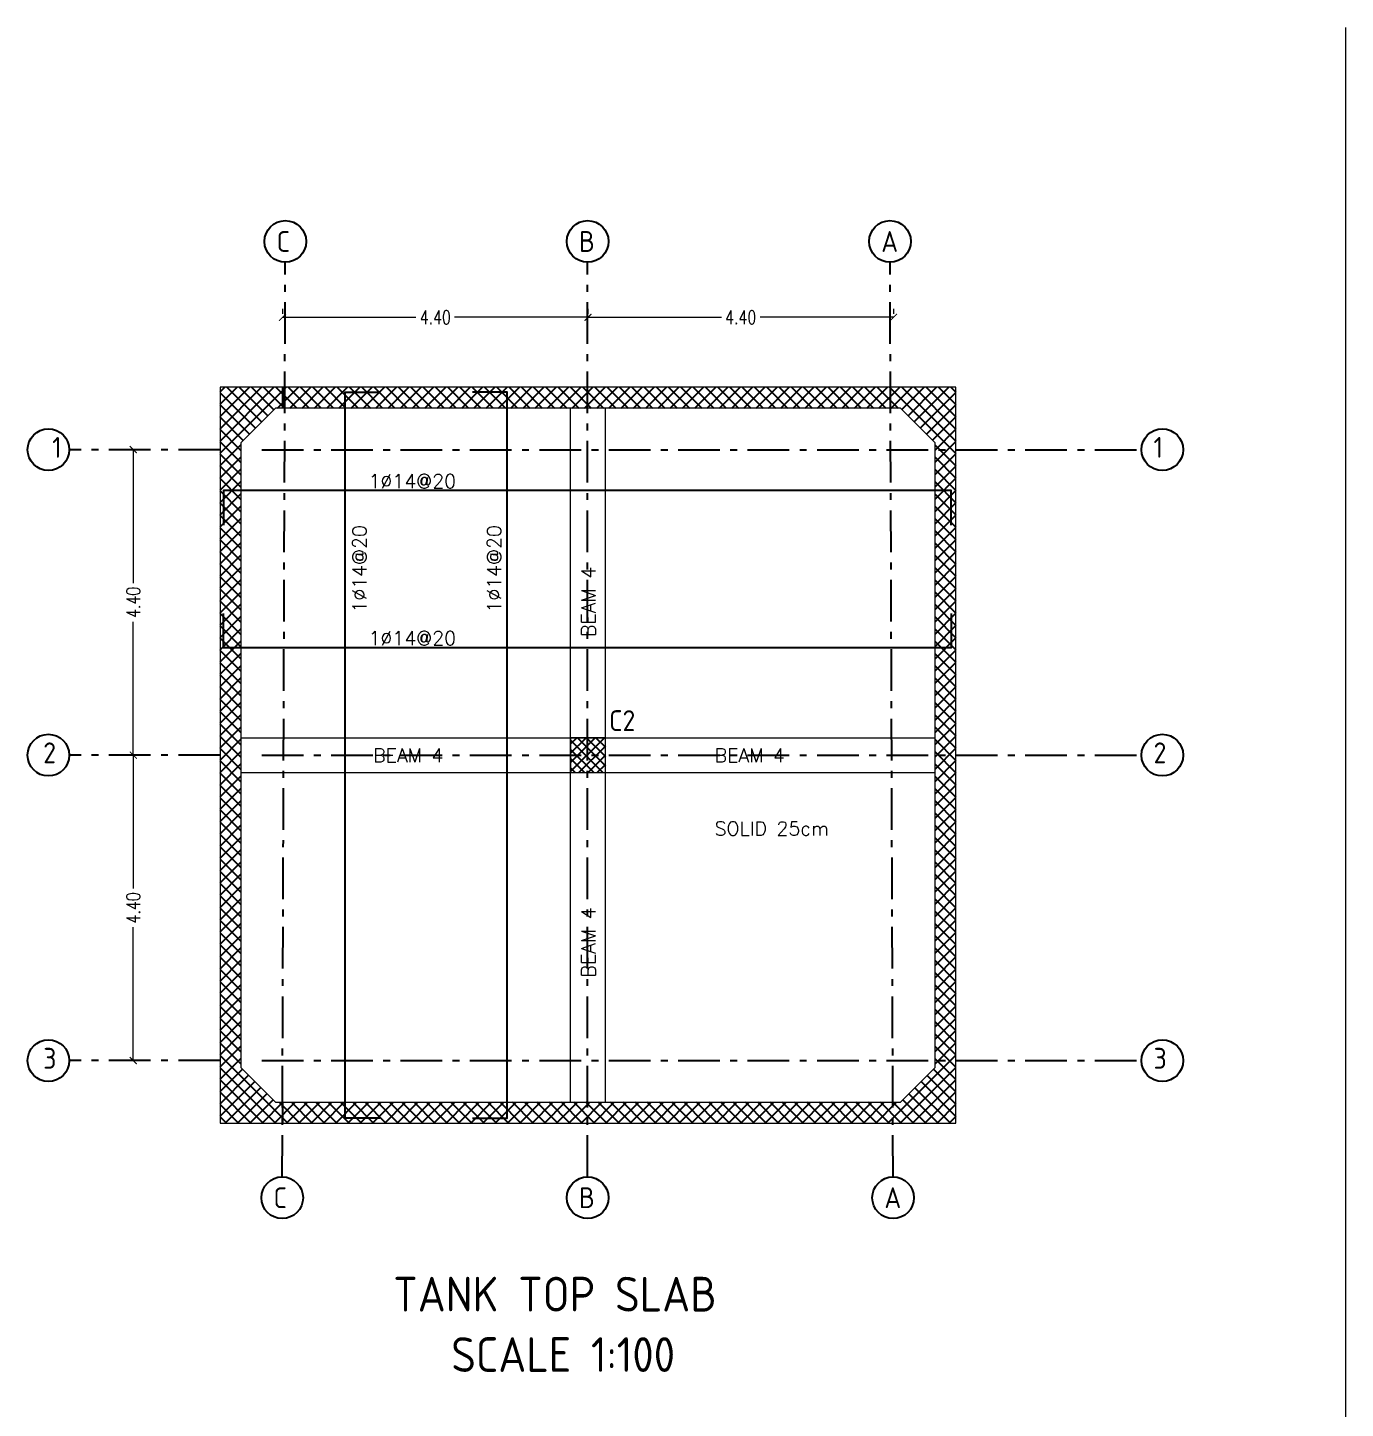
# Model space of a CAD drawing. Extents: x 166525 to 167198, y 178739 to 179747.
# Drawn here: x 166619.41 to 166638.4, y 179319.48 to 179339.37 of the extents above; entities that cross this region are included whole.
import ezdxf

# ---------------------------------------------------------------- set-up
doc = ezdxf.new("R2010")
doc.units = 0
doc.header["$MEASUREMENT"] = 0
doc.linetypes.add('ACAD_ISO10W100', pattern=[18, 12, -3, 0, -3])
doc.linetypes.add('AUSGEZOGEN', pattern=[0])
doc.layers.get('0').update_dxf_attribs({"linetype": 'CONTINUOUS'})
doc.layers.get('DEFPOINTS').update_dxf_attribs({"linetype": 'CONTINUOUS'})
for name, color, linetype in [('axis', 8, 'ACAD_ISO10W100'), ('BEAM-DIM', 4, 'CONTINUOUS'), ('EBENE0', 7, 'AUSGEZOGEN'), ('FRAME', 2, 'CONTINUOUS'), ('HATSH', 252, 'CONTINUOUS'), ('outdim', 42, 'CONTINUOUS'), ('REBARS', 2, 'CONTINUOUS')]:
    doc.layers.add(name, color=color, linetype=linetype)
doc.layers.add('BEAM', color=6, linetype='CONTINUOUS', lineweight=13)
doc.styles.add('DIM', font='simplex.shx', dxfattribs={"width": 0.75})
doc.styles.add('ISO8', font='iso8')
doc.styles.add('ROMANS', font='romans.shx')
doc.dimstyles.new('MUTASIM', dxfattribs={"dimscale": 0.9995, "dimtxt": 0.2, "dimasz": 0.1, "dimexe": 0.05, "dimexo": 0.12, "dimgap": 0.05, "dimtad": 0, "dimzin": 0, "dimdsep": 46, "dimtxsty": 'DIM', "dimblk": 'ARCHTICK', "dimcen": 0.09, "dimclrd": 35, "dimclre": 33, "dimclrt": 256, "dimazin": 0, "dimtfac": 1, "dimtofl": 0, "dimtmove": 1, "dimatfit": 3, "dimfxl": 0.18, "dimtolj": 1, "dimtzin": 0, "dimlwd": 13, "dimlwe": 9, "dimarcsym": 0})

# ---------------------------------------------------------------- blocks, each defined once
blk = doc.blocks.new('_ARCHTICK')
at = {"color": 0, "linetype": 'ByBlock', "const_width": 0.15}
blk.add_lwpolyline([(-0.5, -0.5), (0.5, 0.5)], dxfattribs=at)
blk = doc.blocks.new('*D488')
at = {"layer": 'BEAM', "color": 33, "lineweight": 9, "transparency": 16777216}
for p, q in [((166623.085, 179335.317), (166623.085, 179335.247)), ((166627.485, 179335.317), (166627.485, 179335.247))]:
    blk.add_line(p, q, dxfattribs=at)
at = {"layer": 'BEAM', "color": 35, "lineweight": 13, "transparency": 16777216}
for p, q in [((166623.085, 179335.197), (166625.006, 179335.197)), ((166627.485, 179335.197), (166625.563, 179335.197))]:
    blk.add_line(p, q, dxfattribs=at)
at = {"layer": 'DEFPOINTS', "color": 0, "transparency": 16777216}
for p in [(166623.085, 179335.197), (166627.485, 179335.197), (166627.485, 179335.197)]:
    blk.add_point(p, dxfattribs=at)
at = {"layer": 'BEAM', "color": 35, "lineweight": 13, "transparency": 16777216, "xscale": 0.09995000000000001, "yscale": 0.09995000000000001, "zscale": 0.09995000000000001, "rotation": 180}
blk.add_blockref('_ARCHTICK', (166623.085, 179335.197), dxfattribs=at)
at = {"layer": 'BEAM', "color": 35, "lineweight": 13, "transparency": 16777216, "xscale": 0.09995000000000001, "yscale": 0.09995000000000001, "zscale": 0.09995000000000001}
blk.add_blockref('_ARCHTICK', (166627.485, 179335.197), dxfattribs=at)
at = {"layer": 'BEAM', "transparency": 16777216, "insert": (166625.285, 179335.197), "char_height": 0.1999, "attachment_point": 5, "style": 'DIM'}
blk.add_mtext('\\A1;4.40', dxfattribs=at)
blk = doc.blocks.new('*D489')
at = {"layer": 'BEAM', "color": 33, "lineweight": 9, "transparency": 16777216}
for p, q in [((166627.485, 179335.317), (166627.485, 179335.247)), ((166631.885, 179335.317), (166631.885, 179335.247))]:
    blk.add_line(p, q, dxfattribs=at)
at = {"layer": 'BEAM', "color": 35, "lineweight": 13, "transparency": 16777216}
for p, q in [((166627.485, 179335.197), (166629.406, 179335.197)), ((166631.885, 179335.197), (166629.963, 179335.197))]:
    blk.add_line(p, q, dxfattribs=at)
at = {"layer": 'DEFPOINTS', "color": 0, "transparency": 16777216}
for p in [(166627.485, 179335.197), (166631.885, 179335.197), (166631.885, 179335.197)]:
    blk.add_point(p, dxfattribs=at)
at = {"layer": 'BEAM', "color": 35, "lineweight": 13, "transparency": 16777216, "xscale": 0.09995000000000001, "yscale": 0.09995000000000001, "zscale": 0.09995000000000001, "rotation": 180}
blk.add_blockref('_ARCHTICK', (166627.485, 179335.197), dxfattribs=at)
at = {"layer": 'BEAM', "color": 35, "lineweight": 13, "transparency": 16777216, "xscale": 0.09995000000000001, "yscale": 0.09995000000000001, "zscale": 0.09995000000000001}
blk.add_blockref('_ARCHTICK', (166631.885, 179335.197), dxfattribs=at)
at = {"layer": 'BEAM', "transparency": 16777216, "insert": (166629.685, 179335.197), "char_height": 0.1999, "attachment_point": 5, "style": 'DIM'}
blk.add_mtext('\\A1;4.40', dxfattribs=at)
blk = doc.blocks.new('*D490')
at = {"layer": 'BEAM', "color": 33, "lineweight": 9, "transparency": 16777216}
for p, q in [((166620.815, 179328.891), (166620.885, 179328.891)), ((166620.815, 179324.491), (166620.885, 179324.491))]:
    blk.add_line(p, q, dxfattribs=at)
at = {"layer": 'BEAM', "color": 35, "lineweight": 13, "transparency": 16777216}
for p, q in [((166620.935, 179328.891), (166620.935, 179326.969)), ((166620.935, 179324.491), (166620.935, 179326.412))]:
    blk.add_line(p, q, dxfattribs=at)
at = {"layer": 'DEFPOINTS', "color": 0, "transparency": 16777216}
for p in [(166620.935, 179328.891), (166620.935, 179328.891), (166620.935, 179324.491)]:
    blk.add_point(p, dxfattribs=at)
at = {"layer": 'BEAM', "color": 35, "lineweight": 13, "transparency": 16777216, "xscale": 0.09995000000000001, "yscale": 0.09995000000000001, "zscale": 0.09995000000000001}
for p, rotation in [((166620.935, 179328.891), 90), ((166620.935, 179324.491), 270)]:
    blk.add_blockref('_ARCHTICK', p, dxfattribs=dict(at, rotation=rotation))
at = {"layer": 'BEAM', "transparency": 16777216, "insert": (166620.935, 179326.691), "char_height": 0.1999, "attachment_point": 5, "rotation": 90, "style": 'DIM'}
blk.add_mtext('\\A1;4.40', dxfattribs=at)
blk = doc.blocks.new('*D491')
at = {"layer": 'BEAM', "color": 33, "lineweight": 9, "transparency": 16777216}
for p, q in [((166620.815, 179333.291), (166620.885, 179333.291)), ((166620.815, 179328.891), (166620.885, 179328.891))]:
    blk.add_line(p, q, dxfattribs=at)
at = {"layer": 'BEAM', "color": 35, "lineweight": 13, "transparency": 16777216}
for p, q in [((166620.935, 179333.291), (166620.935, 179331.369)), ((166620.935, 179328.891), (166620.935, 179330.812))]:
    blk.add_line(p, q, dxfattribs=at)
at = {"layer": 'DEFPOINTS', "color": 0, "transparency": 16777216}
for p in [(166620.935, 179333.291), (166620.935, 179333.291), (166620.935, 179328.891)]:
    blk.add_point(p, dxfattribs=at)
at = {"layer": 'BEAM', "color": 35, "lineweight": 13, "transparency": 16777216, "xscale": 0.09995000000000001, "yscale": 0.09995000000000001, "zscale": 0.09995000000000001}
for p, rotation in [((166620.935, 179333.291), 90), ((166620.935, 179328.891), 270)]:
    blk.add_blockref('_ARCHTICK', p, dxfattribs=dict(at, rotation=rotation))
at = {"layer": 'BEAM', "transparency": 16777216, "insert": (166620.935, 179331.091), "char_height": 0.1999, "attachment_point": 5, "rotation": 90, "style": 'DIM'}
blk.add_mtext('\\A1;4.40', dxfattribs=at)

msp = doc.modelspace()

# ---------------------------------------------------------------- hatches: boundary and pattern name
at = {"layer": 'HATSH'}
h = msp.add_hatch(dxfattribs=at)
h.set_pattern_fill('ANSI37', color=256, style=0)
h.set_pattern_definition([(45, (160705.7285, 180377.54103), (-0.0883883476, 0.0883883476), []), (135, (160705.7285, 180377.54103), (-0.0883883476, -0.0883883476), [])])
h.paths.add_polyline_path([(166622.18474, 179334.19053), (166622.18474, 179325.56974), (166622.48473, 179325.56974), (166622.48473, 179325.76974), (166622.48474, 179325.76974), (166622.48474, 179326.86974), (166622.48473, 179326.86974), (166622.48473, 179327.26974), (166622.48474, 179327.26974), (166622.48474, 179333.39053), (166622.98474, 179333.89053), (166630.57576, 179333.89053), (166630.57576, 179334.19053), (166630.57576, 179334.19053), (166630.37576, 179334.19053), (166630.37576, 179334.19053)])
h.paths.add_polyline_path([(166630.77576, 179334.19053), (166630.57576, 179334.19053), (166630.57576, 179333.89053), (166631.98474, 179333.89053), (166632.48474, 179333.39053), (166632.48474, 179325.56974), (166632.78473, 179325.56974), (166632.78473, 179325.76974), (166632.78474, 179325.76974), (166632.78474, 179334.19053), (166630.77576, 179334.19053)])
h.paths.add_polyline_path([(166632.78473, 179325.36974), (166632.78473, 179325.56974), (166632.48474, 179325.56974), (166632.48474, 179324.39053), (166631.98474, 179323.89053), (166630.77576, 179323.89053), (166630.77576, 179323.89053), (166630.57576, 179323.89053), (166630.57576, 179323.79053), (166630.57576, 179323.59053), (166632.78474, 179323.59053), (166632.78474, 179325.36974)])
h.paths.add_polyline_path([(166626.27576, 179323.89053), (166626.07576, 179323.89053), (166626.07576, 179323.89053), (166626.07576, 179323.89053), (166625.87576, 179323.89053), (166625.87576, 179323.89053), (166622.98474, 179323.89053), (166622.48474, 179324.39053), (166622.48474, 179325.36974), (166622.48473, 179325.36974), (166622.48473, 179325.56974), (166622.38473, 179325.56974), (166622.18474, 179325.56974), (166622.18474, 179323.59053), (166630.57576, 179323.59053), (166630.57576, 179323.89053), (166630.57576, 179323.89053), (166630.37576, 179323.89053), (166630.37576, 179323.89053), (166626.27576, 179323.89053)])
h = msp.add_hatch(dxfattribs=at)
h.set_pattern_fill('ANSI37', color=256, scale=0.75, style=0)
h.set_pattern_definition([(45, (160705.728505, 180377.54103), (-0.0662912607, 0.0662912607), []), (135, (160705.728505, 180377.54103), (-0.0662912607, -0.0662912607), [])])
h.paths.add_polyline_path([(166627.23474, 179329.14053), (166627.23474, 179328.64053), (166627.73474, 179328.64053), (166627.73474, 179329.14053)])

# ---------------------------------------------------------------- linework, layer by layer
at = {"layer": 'axis', "ltscale": 0.05}
for p, q in [((166623.07992, 179322.81589), (166623.12481, 179336.00351)), ((166627.47992, 179322.81589), (166627.47992, 179335.99309)), ((166631.87992, 179322.81589), (166631.83607, 179335.98968)), ((166622.18474, 179333.29053), (166620.01264, 179333.29053)), ((166622.78474, 179333.29053), (166635.45755, 179333.29053)), ((166622.18474, 179328.89053), (166620.01264, 179328.89053)), ((166622.78474, 179328.89053), (166635.45755, 179328.89053)), ((166622.18474, 179324.49053), (166620.01264, 179324.49053)), ((166622.78474, 179324.49053), (166635.45755, 179324.49053))]:
    msp.add_line(p, q, dxfattribs=at)
at = {"layer": 'BEAM'}
for p, q in [((166632.78474, 179334.19053), (166622.18474, 179334.19053)), ((166622.18474, 179334.19053), (166622.18474, 179323.59053)), ((166632.78474, 179323.59053), (166632.78474, 179334.19053)), ((166622.48474, 179333.39053), (166622.98474, 179333.89053)), ((166631.98474, 179333.89053), (166622.98474, 179333.89053)), ((166627.23474, 179323.89053), (166627.23474, 179333.89053)), ((166627.73474, 179323.89053), (166627.73474, 179333.89053)), ((166632.48474, 179333.39053), (166631.98474, 179333.89053)), ((166622.48474, 179333.39053), (166622.48474, 179324.39053)), ((166632.48474, 179324.39053), (166632.48474, 179333.39053)), ((166622.48474, 179329.14053), (166632.48474, 179329.14053)), ((166627.23474, 179329.14053), (166627.23474, 179328.64053)), ((166627.73474, 179329.14053), (166627.23474, 179329.14053)), ((166627.73474, 179328.64053), (166627.73474, 179329.14053)), ((166622.48474, 179328.64053), (166632.48474, 179328.64053)), ((166627.23474, 179328.64053), (166627.73474, 179328.64053)), ((166622.48474, 179324.39053), (166622.98474, 179323.89053)), ((166632.48474, 179324.39053), (166631.98474, 179323.89053)), ((166622.98474, 179323.89053), (166631.98474, 179323.89053)), ((166622.18474, 179323.59053), (166632.78474, 179323.59053))]:
    msp.add_line(p, q, dxfattribs=at)
at = {"layer": 'FRAME', "color": 8, "linetype": 'Continuous', "lineweight": 0}
msp.add_line((166638.39516, 179339.36963), (166638.39516, 179299.59382), dxfattribs=at)
at = {"layer": 'HATSH'}
for centre in [(166623.12476, 179336.28937), (166627.47992, 179336.28968), (166631.83476, 179336.28968), (166619.71264, 179333.29053), (166635.75755, 179333.29053), (166619.71264, 179328.89053), (166635.75755, 179328.89053), (166619.71264, 179324.49053), (166635.75755, 179324.49053), (166623.07992, 179322.51589), (166627.47992, 179322.51589), (166631.87992, 179322.51589)]:
    msp.add_circle(centre, 0.3, dxfattribs=at)
at = {"layer": 'outdim'}
for p, q in [((166623.08474, 179334.19053), (166623.08474, 179333.89053)), ((166623.08474, 179323.89053), (166623.08474, 179323.59053))]:
    msp.add_line(p, q, dxfattribs=at)
at = {"layer": 'REBARS'}
for points in [[(166624.48442, 179323.66352), (166623.98709, 179323.66352), (166623.98709, 179334.12023), (166624.48442, 179334.12023)], [(166625.82131, 179323.66352), (166626.31864, 179323.66352), (166626.31864, 179334.12023), (166625.82131, 179334.12023)], [(166632.71825, 179332.20312), (166632.71825, 179332.70045), (166622.2332, 179332.70045), (166622.2332, 179332.20312)], [(166632.71825, 179330.93125), (166632.71825, 179330.43393), (166622.2332, 179330.43393), (166622.2332, 179330.93125)]]:
    msp.add_lwpolyline(points, dxfattribs=at)

# ---------------------------------------------------------------- texts
at = {"layer": 'BEAM-DIM', "style": 'ROMANS'}
for s, p in [('1%%C14@20', (166624.32455, 179332.73812)), ('1%%C14@20', (166624.32455, 179330.47464)), ('BEAM 4', (166624.38925, 179328.78729)), ('BEAM 4', (166629.30854, 179328.78729)), ('SOLID 25cm', (166629.30854, 179327.73249))]:
    msp.add_text(s, height=0.2, dxfattribs=at).set_placement(p)
for s, p in [('1%%C14@20', (166624.29418, 179330.94333)), ('1%%C14@20', (166626.23418, 179330.94333)), ('BEAM 4', (166627.59297, 179330.59242)), ('BEAM 4', (166627.59297, 179325.68788))]:
    msp.add_text(s, height=0.2, rotation=90, dxfattribs=at).set_placement(p)
at = {"layer": 'EBENE0', "color": 3, "style": 'ISO8'}
for s, height, p in [('C', 0.3, (166622.99943, 179336.13902)), ('B', 0.3, (166627.35459, 179336.13933)), ('A', 0.3, (166631.70943, 179336.13933)), ('1', 0.3, (166619.76655, 179333.17399)), ('1', 0.3, (166635.63222, 179333.17399)), ('C2', 0.3, (166627.78897, 179329.23813)), ('2', 0.3, (166619.63797, 179328.77399)), ('2', 0.3, (166635.63222, 179328.77399)), ('3', 0.3, (166619.63797, 179324.37399)), ('3', 0.3, (166635.63222, 179324.37399)), ('C', 0.3, (166622.95459, 179322.36624)), ('B', 0.3, (166627.35459, 179322.36624)), ('A', 0.3, (166631.75459, 179322.36624)), ('TANK TOP SLAB', 0.5, (166624.67864, 179320.87688)), ('SCALE 1:100', 0.5, (166625.51511, 179320.0069))]:
    msp.add_text(s, height=height, dxfattribs=at).set_placement(p)

# ---------------------------------------------------------------- dimensions: what is measured, and where the dimension line sits
at = {"layer": 'BEAM'}
for base, p1, p2, picture, middle in [((166627.48474, 179335.19691), (166623.08474, 179335.19691), (166627.48474, 179335.19691), '*D488', (166625.28474, 179335.19691)), ((166631.88474, 179335.19691), (166627.48474, 179335.19691), (166631.88474, 179335.19691), '*D489', (166629.68474, 179335.19691))]:
    dim = msp.add_linear_dim(base=base, p1=p1, p2=p2, dimstyle='MUTASIM', dxfattribs=at)
    dim.commit()
    dim.dimension.update_dxf_attribs({"geometry": picture, "text_midpoint": middle})
for base, p1, p2, picture, middle in [((166620.93498, 179333.29053), (166620.93498, 179328.89053), (166620.93498, 179333.29053), '*D491', (166620.93498, 179331.09053)), ((166620.93498, 179328.89053), (166620.93498, 179324.49053), (166620.93498, 179328.89053), '*D490', (166620.93498, 179326.69053))]:
    dim = msp.add_linear_dim(base=base, p1=p1, p2=p2, angle=90, dimstyle='MUTASIM', dxfattribs=at)
    dim.commit()
    dim.dimension.update_dxf_attribs({"geometry": picture, "text_midpoint": middle})

doc.saveas('drawing.dxf')
